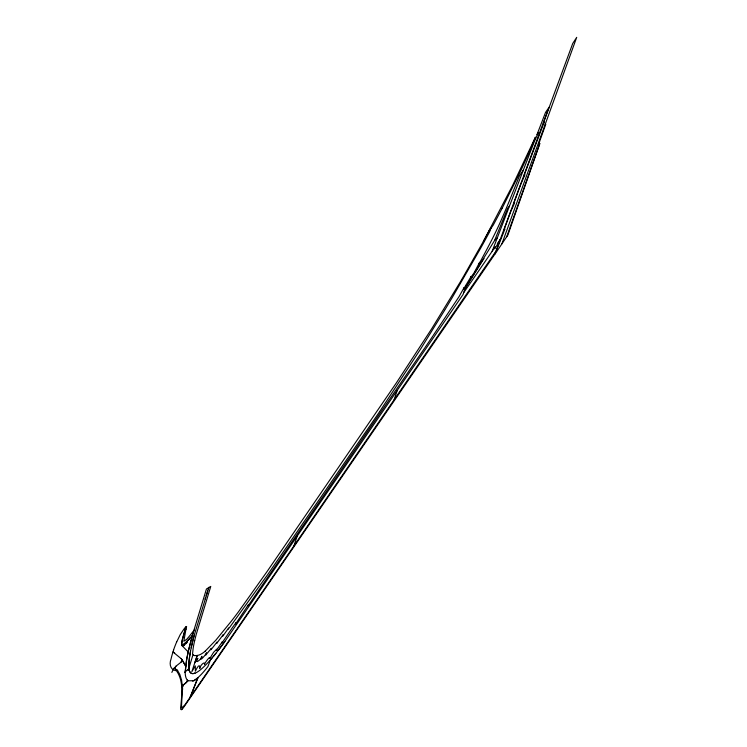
<?xml version="1.0" encoding="UTF-8"?>
<svg xmlns="http://www.w3.org/2000/svg" width="747" height="747" viewBox="0 0 747 747"><rect width="100%" height="100%" fill="white"/><g stroke="black" fill="none" stroke-linecap="round" stroke-linejoin="round"><path stroke-width="1.12" d="M187.544 640.833L184.378 643.905L183.687 645.716L186.619 642.943L187.525 640.851L186.591 642.98M173.621 649.946L172.464 653.653A42.99 5.855 -65.7 0 0 171.371 657.631A23.39 3.184 -65.7 0 0 171.11 658.798C169.055 664.018 170.223 669.9 176.217 670.759A205.789 28.012 -65.7 0 1 176.843 671.32C184.089 682.207 181.605 695.765 180.681 708.025A23.997 3.268 -65.7 0 0 180.849 709.202M183.687 645.688L184.425 643.858L183.865 644.362A72.87 9.916 -65.7 0 1 182.641 645.361L182.147 645.641L181.736 643.363A30.664 4.174 -65.7 0 1 182.016 640.973L186.04 626.593A39.88 5.425 -65.7 0 0 183.734 629.376L180.204 634.67L176.712 641.897M466.193 285.233L463.019 294.579L224.866 641.458A312.246 42.504 -65.7 0 1 218.815 649.573L215.93 653.27A259.489 35.324 -65.7 0 1 213.138 656.697L212.456 657.509A241.374 32.859 -65.7 0 1 210.458 659.825L207.909 666.576L205.836 669.181A159.811 21.756 -65.7 0 1 203.856 671.544A159.503 21.71 -65.7 0 1 201.363 674.308A160.166 21.803 -65.7 0 1 197.955 677.613L193.697 680.741L188.244 680.769A127.065 17.293 -65.7 0 1 187.544 680.256A180.372 24.548 -65.7 0 1 185.153 672.403L186.199 662.57A143.956 19.59 -65.7 0 1 187.189 656.716L188.328 651.384L188.067 651.823L182.175 645.782L181.754 644.063L182.473 638.788L185.191 629.282M194.687 640.506A113.273 15.416 -65.7 0 0 193.137 648.443L192.577 653.672A28.629 3.894 -65.7 0 0 192.978 654.745L188.898 668.182L188.029 669.91L186.096 670.535L185.153 672.403L186.573 660.124A135.823 18.488 -65.7 0 1 187.152 656.93L187.301 656.193A154.657 21.056 -65.7 0 1 188.786 649.386L189.28 647.341M189.084 669.433L188.898 668.182A164.583 22.401 -65.7 0 1 190.541 651.16L191.195 647.826A160.969 21.906 -65.7 0 1 192.259 643.046A155.759 21.196 -65.7 0 1 194.22 635.258L208.88 587.329M188.842 649.162L188.067 651.823L188.328 651.375M194.715 640.45L194.874 639.787A135.534 18.451 -65.7 0 1 196.265 634.296L210.775 586.395L206.443 588.991L192.651 634.474M188.944 648.741L192.343 635.566L187.497 640.786M189.374 646.977L189.645 645.875M189.729 645.511L192.866 633.689M188.907 668.126L188.029 669.91M192.418 635.295L192.567 634.754M192.885 633.605L193.706 630.729L190.093 635.305A143.527 19.534 -65.7 0 1 186.619 639.385L183.809 641.271L185.816 630.038A46.473 6.321 -65.7 0 0 186.012 629.273M205.07 599.075L205.584 597.469M484.009 258.453L465.176 288.277L494.598 240.469L507.708 208.236L509.473 206.051L534.385 141.491L538.307 132.826L536.934 134.787L545.534 112.414L549.045 107.297L494.729 254.391L183.37 707.773A29.422 4.006 -65.7 0 1 182.931 708.305A37.331 5.08 -65.7 0 1 182.464 708.847M206.107 595.835L207.703 590.914M208.245 589.234L208.796 587.553M193.324 654.867L194.285 655.614L197.217 655.474L191.867 671.628L195.331 665.894L195.378 671.198C198.076 665.4 199.981 663.7 199.813 668.481C199.664 665.82 205.22 660.423 204.557 664.354C204.062 664.167 210.607 654.587 209.87 658.396L213.586 652.308L216.686 649.19L216.247 650.516L222.466 641.561L222.027 642.887L232.485 627.517A78.155 10.635 -65.7 0 1 233.148 626.593L236.005 622.662L235.566 623.988L248.602 604.426L248.163 605.742L424.324 348.569M197.217 655.474L194.827 662.738L197.852 658.322C193.37 666.016 202.754 658.004 201.886 656.333C197.983 664.251 207.106 652.971 206.527 652.794L205.77 655.063L211.41 648.237L210.897 649.843M222.699 636.239L223.176 634.754L216.826 643.214M228.311 629.179L228.694 627.919L223.157 635.669M293.879 546.048L297.045 536.523M394.099 399.822L397.189 390.541M544.021 122.592L544.274 121.854L543.274 123.339L572.725 43.485L576.703 37.35L501.919 243.858M524.749 175.134L520.687 184.574L513.637 203.698L514.655 202.4L513.619 205.332L510.705 211.653L503.721 230.59L504.888 228.89L503.665 232.27L495.074 254.017L506.755 236.678L539.754 143.592M524.908 174.686L523.908 175.853L542.145 127.466A14.109 1.924 -65.7 0 0 543.984 122.648M539.605 141.416L545.758 124.329L545.058 124.151M497.362 243.727L500.173 239.647L496.494 246.015L494.589 248.751L495.196 246.883L463.588 292.824M492.161 251.291L509.473 206.051M483.365 241.477L512.703 185.228L535.459 137.112L531.061 147.962A236.22 32.149 -65.7 0 1 521.145 169.989L502.189 208.17M171.857 672.412L173.192 669.48M188.244 680.769A127.121 17.302 -65.7 0 1 187.544 680.256L186.657 682.207L183.351 684.999L182.529 686.708L181.428 707.633A9.739 1.326 -65.7 0 0 181.521 708.007L184.808 705.028L495.831 251.412M187.544 680.256L186.657 682.216L183.351 684.999L182.529 686.717M185.153 672.403L186.096 670.535M484.887 238.751L491.106 227.415L489.771 231.486L486.129 238.246A205.182 27.928 -65.7 0 1 480.442 248.583L452.28 297.474A14.604 1.989 -65.7 0 1 451.646 298.52L445.007 309.65M489.266 230.814L489.733 229.955M486.39 236.061L486.876 235.174M484.896 238.751L464.755 274.27A380.886 51.842 -65.7 0 1 460.152 282.17L431.803 328.596L396.283 383.024L267.043 571.586L238.741 611.419A511.9 69.676 -65.7 0 1 231.523 620.944L215.808 640.216L205.173 651.179M193.594 631.084L194.22 630.048M444.717 310.126L444.325 310.761A28.526 3.884 -65.7 0 1 443.671 311.816L420.925 348.522L379.859 411.298M182.66 689.332L181.614 680.349L179.85 674.485L177.412 670.274L174.453 668.397L175.928 666.212L180.998 662.216L182.315 660.133L181.446 658.994M180.998 662.216L182.333 660.133L185.732 666.221L181.764 659.386M432.933 335.861L459.031 296.671L464.046 287.679L463.607 289.005L471.226 276.315L470.787 277.632L474.065 272.86L479.63 262.337L479.191 263.654C487.371 248.434 495.756 233.027 502.544 217.004A97.082 13.213 -65.7 0 0 504.262 213.054A129.502 17.629 -65.7 0 0 509.239 201.195L519.464 175.834L523.264 170.297M175.928 666.212L174.387 668.369L177.665 670.573M432.466 336.58L431.999 337.28A84.766 11.541 -65.7 0 1 431.299 338.326L424.791 347.897M506.746 236.687L507.895 234.988L539.81 143.611M379.485 411.849L267.874 574.34L229.245 627.966M490.602 228.955L493.235 225.108A202.689 27.592 -65.7 0 0 502.189 208.17M218.087 650.516L218.824 649.573A312.041 42.476 -65.7 0 0 224.866 641.449M216.565 643.522L216.975 642.121L211.224 649.488M192.091 635.846L191.559 636.435M190.69 637.378L189.449 638.722M189.122 639.068L186.675 641.636M186.498 641.822L182.119 645.632M494.598 240.469L497.315 237.751M195.574 679.761L193.697 680.741M193.043 680.909L192.427 680.993M174.658 652.925L172.977 651.963L181.119 658.63M181.204 658.714L181.605 659.19M538.699 145.525L538.671 145.357A8.329 1.13 -65.7 0 1 538.839 143.994M182.259 684.401L182.501 686.484M186.582 626.444A17.648 2.4 -65.7 0 1 185.975 629.338M173.556 650.049A19.936 2.717 -65.7 0 1 176.665 641.916M188.898 668.154A162.827 22.167 -65.7 0 1 190.541 651.141M191.195 647.826A160.782 21.887 -65.7 0 1 192.259 643.046A155.703 21.196 -65.7 0 1 194.22 635.258M194.948 673.215A196.881 26.799 -65.7 0 0 197.899 671.674L198.973 670.937A226.276 30.795 -65.7 0 0 202.474 668.051A265.811 36.183 -65.7 0 0 210.467 659.806A241.216 32.831 -65.7 0 0 212.456 657.509M215.93 653.27A259.592 35.333 -65.7 0 1 213.138 656.697M205.154 651.235A210.579 28.666 -65.7 0 1 197.236 655.427M182.389 709.043A16.695 2.269 -65.7 0 1 181.119 709.594M538.811 144.04A17.134 2.334 -65.7 0 1 539.614 141.398M197.955 677.613L190.205 697.175L197.955 677.613M173.93 668.248L173.304 669.517L173.93 668.248M189 669.611A159.839 21.756 -65.7 0 0 195.014 673.075A159.886 21.766 -65.7 0 1 189 669.611"/></g></svg>
